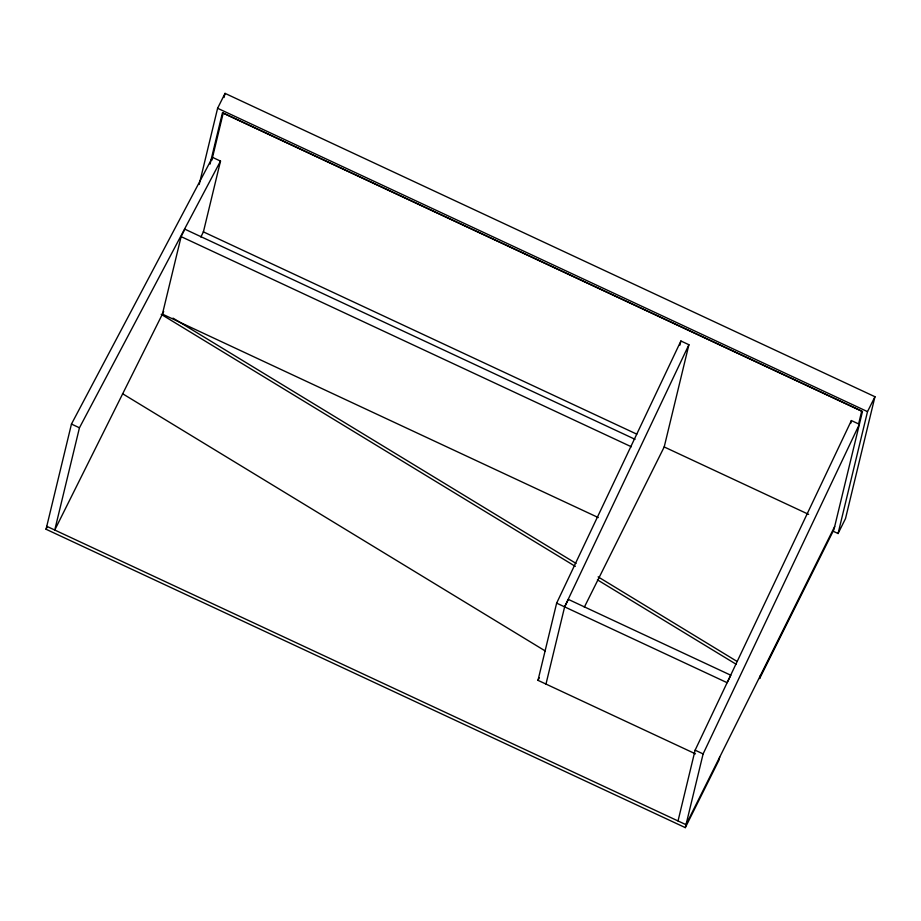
<?xml version="1.0" encoding="UTF-8"?>
<svg xmlns="http://www.w3.org/2000/svg" width="921" height="921" viewBox="0 0 921 921"><rect width="100%" height="100%" fill="white"/><g stroke="black" fill="none" stroke-linecap="round" stroke-linejoin="round"><path stroke-width="1.38" d="M719.692 757.131L718.979 760.078L685.305 827.634L46.05 529.253L71.458 424.063L212.521 157.364L220.51 161.094L203.414 231.873L200.847 237.019M220.51 161.094L79.448 427.793L54.753 530.036L163.685 311.551M635.041 439.305L184.845 229.168L181.126 236.628L162.407 314.119L598.293 517.567M199.201 184.465L217.609 108.275L225.046 93.366L874.95 396.721L845.501 518.615L838.075 533.524L832.86 531.095M224.033 97.522L225.046 93.366M210.057 164.076L222.456 112.73L861.711 411.111L858.694 423.602M211.807 160.312L223.204 113.133L862.459 411.514L833.966 529.471L759.629 678.558L760.343 675.6M695.459 753.85L537.991 680.343L556.641 603.14L680.907 340.989L688.908 344.719L664.202 446.961L584.328 607.169M545.98 684.073L564.631 606.858L688.908 344.719M679.917 345.133L680.907 340.989M678.029 820.956L695.125 750.178L851.384 420.563L859.374 424.293L703.114 753.908L685.305 827.634M850.716 423.326L851.384 420.563M838.075 533.524L867.513 411.629L874.95 396.721M46.05 529.253L47.328 526.685M564.631 606.858L568.349 599.398L730.825 675.243L727.118 682.691L556.641 603.14M537.991 680.343L539.269 677.787M834.679 526.524L686.018 824.686L46.764 526.305M217.609 108.275L867.513 411.629M203.23 231.793L636.779 434.148M664.122 446.915L808.638 514.367M181.126 236.628L631.322 446.766M71.458 424.063L79.448 427.793M695.125 750.178L703.114 753.908M172.975 318.125L576.028 563.422M598.143 576.88L736.996 661.393M161.21 314.337L575.314 566.369M597.43 579.839L736.282 664.34M122.505 393.67L545.209 650.94"/></g></svg>
